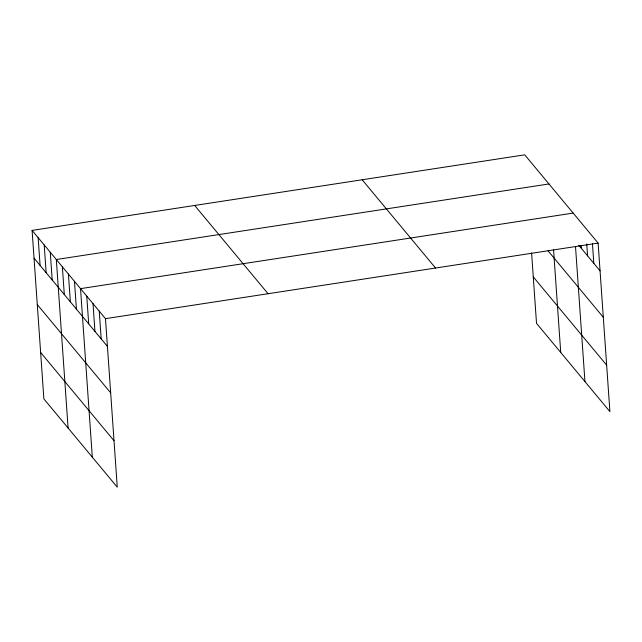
<?xml version="1.0" encoding="UTF-8"?>
<svg xmlns="http://www.w3.org/2000/svg" width="642" height="642" viewBox="0 0 642 642"><rect width="100%" height="100%" fill="white"/><g stroke="black" fill="none" stroke-linecap="round" stroke-linejoin="round"><path stroke-width="0.96" d="M32.1 230.398L105.481 318.657L117.261 487.166L43.881 398.907L32.1 230.398L524.739 154.834L598.119 243.093L609.9 411.602L536.519 323.343L531.6 252.964M548.95 183.957L56.319 259.52L68.1 428.037M573.17 213.08L80.531 288.643L92.312 457.16M105.481 318.657L598.119 243.093M578.851 245.332L600.053 270.844M548.083 250.878L603.303 317.292M533.269 276.895L606.65 365.154M362.168 179.768L435.549 268.027M194.67 205.456L268.051 293.723M34.042 258.148L107.423 346.407M37.292 304.597L110.673 392.856M40.639 352.458L114.019 440.717M592.43 243.519L593.818 263.34M586.748 243.944L587.582 255.837M581.138 245.364L581.347 248.334M575.513 246.64L584.95 381.597M553.532 249.449L560.731 352.474M99.245 311.153L101.187 338.904M93.01 303.65L94.944 331.4M86.766 296.147L88.708 323.897M74.48 281.365L76.422 309.115M68.421 274.086L70.363 301.836M62.37 266.799L64.312 294.55M50.261 252.242L52.203 279.992M44.21 244.955L46.152 272.706M38.151 237.676L40.093 265.427"/></g></svg>
